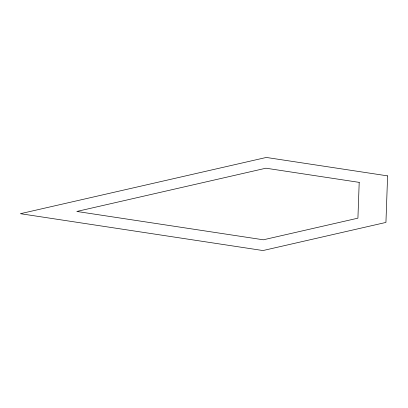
<?xml version="1.0" encoding="UTF-8"?>
<svg xmlns="http://www.w3.org/2000/svg" width="408" height="408" viewBox="0 0 408 408"><rect width="100%" height="100%" fill="white"/><g stroke="black" fill="none" stroke-linecap="round" stroke-linejoin="round"><path stroke-width="0.61" d="M359.203 182.371L357.918 218.168L263.359 239.797L76.806 211.456L265.929 168.203L359.203 182.371M387.6 175.879L385.932 222.426L262.971 250.548L20.4 213.695L266.312 157.452L387.6 175.879"/></g></svg>
